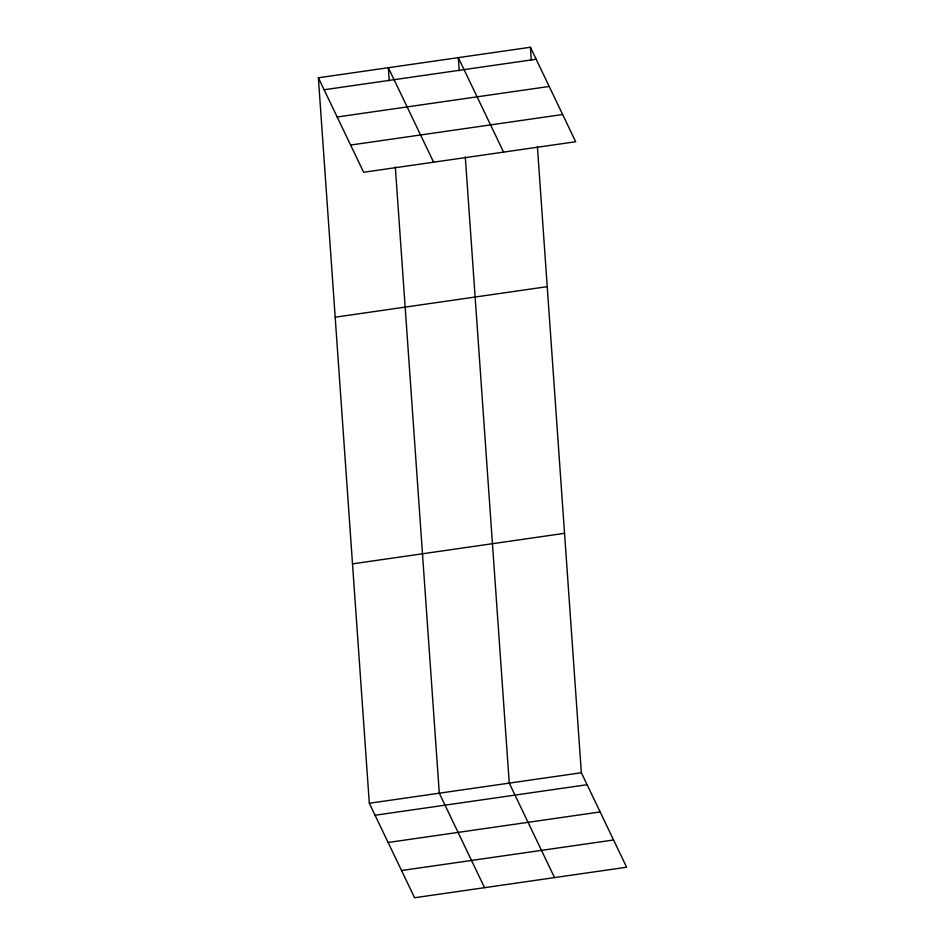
<?xml version="1.0" encoding="UTF-8"?>
<svg xmlns="http://www.w3.org/2000/svg" width="945" height="945" viewBox="0 0 945 945"><rect width="100%" height="100%" fill="white"/><g stroke="black" fill="none" stroke-linecap="round" stroke-linejoin="round"><path stroke-width="1.42" d="M318.37 77.785L530.405 47.25L575.682 141.738L363.648 172.262L318.37 77.785L369.318 803.262L414.595 897.75L626.63 867.215L581.352 772.738L537.386 146.522M324.111 89.763L536.146 59.24M337.164 116.991L549.199 86.456M350.595 145.046L562.629 114.51M335.191 317.189L547.226 286.654M352.509 563.858L564.543 533.323M369.318 803.262L581.352 772.738M375.059 815.251L587.093 784.716M388.111 842.479L600.146 811.944M401.542 870.522L613.577 839.987M503.59 152.11L458.313 57.633L459.235 70.769M433.613 162.186L388.348 67.709L389.269 80.845M554.538 877.598L509.26 783.11L465.294 156.894M484.561 887.674L439.295 793.186L395.317 166.97M530.405 47.25L531.326 60.385"/></g></svg>
